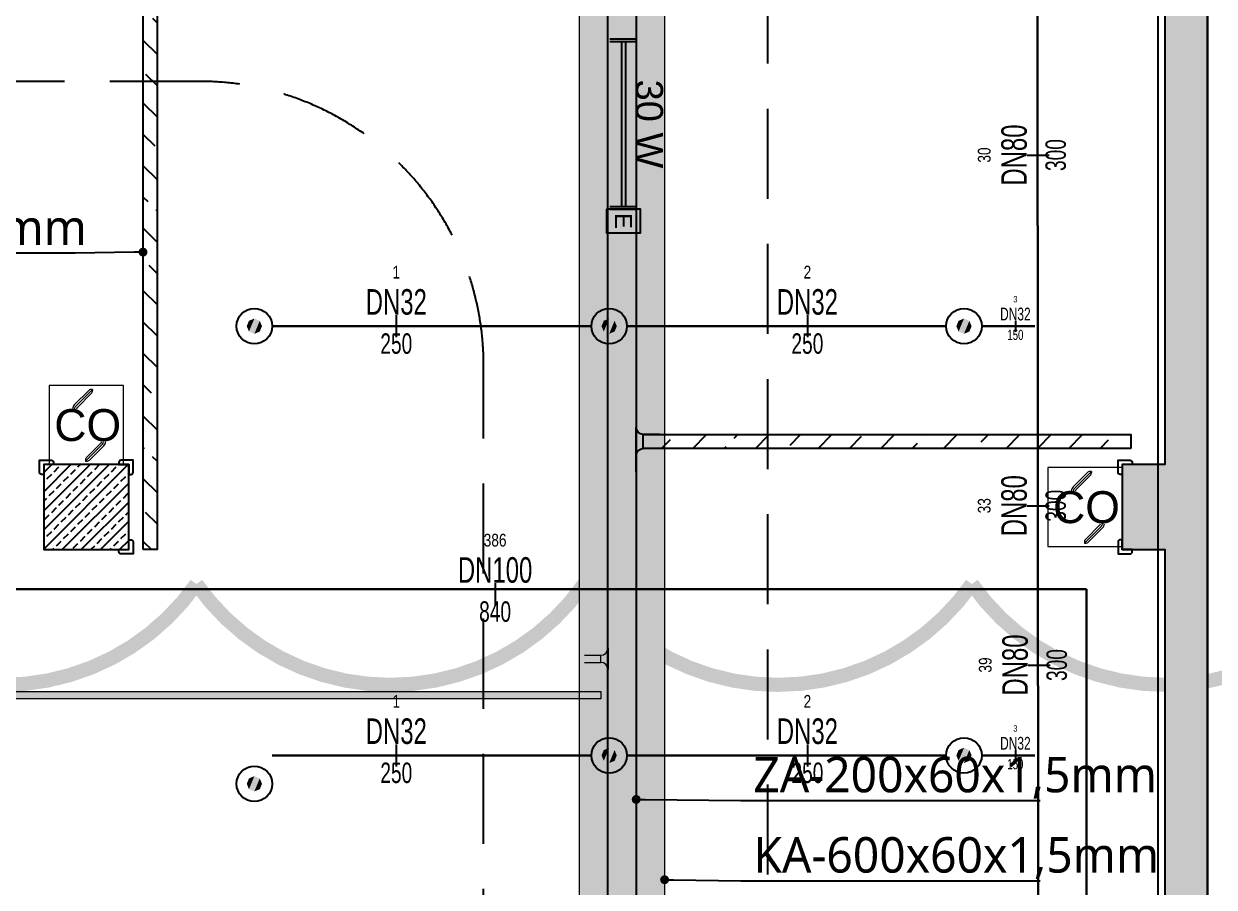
# Model space of a CAD drawing. Header units: millimetres. Extents: x -379292 to 1221486, y 92049 to 447512.
# Drawn here: x -119095 to -110707, y 245940 to 252025 of the extents above; entities that cross this region are included whole.
import ezdxf
from ezdxf import colors
from ezdxf.entities.mleader import LeaderData, LeaderLine
from ezdxf.enums import TextEntityAlignment as Align
from ezdxf.math import Vec2, Vec3

# ---------------------------------------------------------------- set-up
doc = ezdxf.new("R2010")
doc.units = ezdxf.units.MM
doc.linetypes.add('HIDDEN', pattern=[9.525, 6.35, -3.175])
for name, color, linetype in [('-M-YNGN-BORUID', 7, 'Continuous'), ('-M-YNGN-BORUUZUN', 7, 'Continuous'), ('-M-YNGN-BORUYUK', 7, 'Continuous'), ('-M-YNGN-SPR-YUK', 7, 'Continuous'), ('-M-YNGN-ZON2-CAP-', 7, 'Continuous'), ('-M-YNGN-ZON2-SPR-', 7, 'Continuous'), ('05_HATCH CONCRETE', 141, 'Continuous'), ('05_HATCH SOLID-2', 253, 'Continuous'), ('05_SYMBOL', 2, 'Continuous'), ('08_LAMP', 4, 'Continuous'), ('AIRONN ZONLAMA', 4, 'Continuous'), ('E_CT_ZA', 6, 'Continuous'), ('EYazı', 7, 'Continuous')]:
    doc.layers.add(name, color=color, linetype=linetype)
doc.layers.add('-M-YNGN-SPR-CAPCIZGI', color=188, linetype='Continuous', plot=False)
for name, color, linetype, lineweight in [('-M-YNGN-ZON2', 4, 'SP', 30), ('08_DEDECTOR', 3, 'Continuous', 9), ('E_CT_KA', 4, 'Continuous', 9), ('E_CT_KIRMIZI', 1, 'Continuous', 9)]:
    doc.layers.add(name, color=color, linetype=linetype, lineweight=lineweight)
doc.styles.add('CIZGI', font='tahoma.ttf', dxfattribs={"width": 0.8, "oblique": 20})
doc.styles.add('HCAD', font='HCAD.SHX', dxfattribs={"width": 0.8, "height": 0.2})
doc.styles.add('PIPESIZE', font='hcad.shx', dxfattribs={"width": 0.8})
doc.styles.add('SPR-NOT', font='romans.shx')
doc.styles.get("Standard").update_dxf_attribs({"font": 'segoeuil.ttf'})
doc.styles.add('YAZI-2', font='arial.ttf', dxfattribs={"height": 2})
doc.styles.add('YAZI-3', font='arial.ttf', dxfattribs={"height": 3})
doc.linetypes.add('SP', pattern='A,2,-0.1,["SP",CIZGI,S=0.14,R=0.2,X=0,Y=-0.07],-0.255', length=2.355)
pattern_1 = [(225, (905000, -3e-07), (67.351921, -67.351921), []), (225, (904932.65, -3e-07), (67.351921, -67.351921), [47.625, -23.8125])]

# ---------------------------------------------------------------- blocks, each defined once
blk = doc.blocks.new('bariyer')
at = {"color": 8, "ltscale": 25}
blk.add_lwpolyline([(0, -70), (15, -70, 0.414214), (30, -55), (30, 30), (-55, 30, 0.414214), (-70, 15), (-70, 0), (0, 0)], format="xyb", close=True, dxfattribs=at)
blk = doc.blocks.new('OtoParkBodrumKatMimari')
at = {"layer": '05_HATCH CONCRETE'}
h = blk.add_hatch(dxfattribs=at)
h.set_pattern_fill('ANSI33', color=8, scale=15, angle=180, style=0)
h.set_pattern_definition(pattern_1)
h.paths.add_polyline_path([(96200, 177300), (96200, 177000), (96800, 177000), (96800, 177300), (104600, 177300), (104600, 177000), (105200, 177000), (105200, 177300), (113000, 177300), (113000, 177000), (113600, 177000), (113600, 177300), (121400, 177300), (121400, 177000), (122000, 177000), (122000, 177300), (127400, 177300), (127400, 177000), (128000, 177000), (128000, 177300), (135000, 177300), (135000, 177000), (135300, 177000), (135300, 172100), (135000, 172100), (135000, 171500), (135300, 171500), (135300, 164100), (135000, 164100), (135000, 163500), (135300, 163500), (135300, 156100), (135000, 156100), (135000, 155500), (135300, 155500), (135300, 148100), (135000, 148100), (135000, 147500), (135300, 147500), (135300, 144600), (135000, 144600), (135000, 144000), (135600, 144000), (135600, 144300), (142600, 144300), (142600, 144000), (142900, 144000), (142900, 140100), (142600, 140100), (142600, 139500), (142900, 139500), (142900, 132100), (142600, 132100), (142600, 131500), (142900, 131500), (142900, 127950), (142600, 127950), (142600, 127350), (142900, 127350), (142900, 124300), (142600, 124300), (142600, 123300), (142900, 123300), (142900, 113800), (142600, 113800), (142600, 112800), (142700, 112800), (142700, 100050), (135550, 100050), (135550, 108100), (135050, 108100), (135050, 83500), (135550, 83500), (135550, 99800), (142700, 99800), (142700, 78800), (142600, 78800), (142600, 77800), (142900, 77800), (142900, 68100), (142600, 68100), (142600, 67500), (143200, 67500), (143200, 144600), (135600, 144600), (135600, 177600), (71000, 177600), (71000, 177000), (71600, 177000), (71600, 177300), (79400, 177300), (79400, 177000), (80000, 177000), (80000, 177300), (87800, 177300), (87800, 177000), (88400, 177000), (88400, 177300)])
h = blk.add_hatch(dxfattribs=at)
h.set_pattern_fill('ANSI33', color=8, scale=15, angle=180, style=0)
h.set_pattern_definition(pattern_1)
h.paths.add_polyline_path([(128000, 148100), (127400, 148100), (127400, 147500), (128000, 147500)])
at = {"color": 5}
for points in [[(135300, 155500), (135300, 148100), (135000, 148100), (135000, 147500), (135300, 147500), (135300, 144600), (135000, 144600), (135000, 144000), (135600, 144000), (135600, 144300), (142600, 144300), (142600, 144000), (142900, 144000), (142900, 140100), (142600, 140100), (142600, 139500), (142900, 139500), (142900, 132100)], [(143200, 67500), (143200, 144600), (135600, 144600), (135600, 177600), (71000, 177600)]]:
    blk.add_lwpolyline(points, dxfattribs=at)
blk.add_lwpolyline([(128000, 148100), (127400, 148100), (127400, 147500), (128000, 147500)], close=True, dxfattribs=at)
at = {"layer": '05_HATCH SOLID-2', "color": 251, "ltscale": 25}
blk.add_lwpolyline([(150500, -8770), (150500, 187430), (4700, 187430), (4700, 177600), (135600, 177600), (135600, 144600), (143200, 144600), (143200, 59700), (90240.2, -300), (70300, -300), (63119.3, 5880.5)], dxfattribs=at)
at = {"layer": '05_SYMBOL', "color": 252, "linetype": 'HIDDEN', "ltscale": 100}
blk.add_lwpolyline([(132500, 166800), (132500, 53048)], dxfattribs=at)
blk.add_lwpolyline([(17400, 138758.7, 0.414214), (19400, 136758.7), (128500, 136758.7, 0.414214), (130500, 138758.7), (130500, 148800, 0.414214), (128500, 150800), (19400, 150800, 0.414214), (17400, 148800), (17400, 138758.7)], format="xyb", dxfattribs=at)
at = {"layer": '05_SYMBOL', "color": 8, "xscale": -1}
for p in [(127400, 148100), (135000, 148100)]:
    blk.add_blockref('bariyer', p, dxfattribs=at)
at = {"layer": '05_SYMBOL', "color": 8}
blk.add_blockref('bariyer', (128000, 148100), dxfattribs=at)
at = {"layer": '05_SYMBOL', "color": 8, "xscale": -1, "rotation": 180}
blk.add_blockref('bariyer', (128000, 147500), dxfattribs=at)
at = {"layer": '05_SYMBOL', "color": 8, "rotation": 180}
blk.add_blockref('bariyer', (135000, 147500), dxfattribs=at)
blk = doc.blocks.new('SP-C-UP-12')
at = {"ltscale": 10}
blk.add_line((0, 0), (0, 0), dxfattribs=at)
at = {"color": 1, "linetype": 'Continuous'}
blk.add_circle((0, 0), 12.5, dxfattribs=at)
at = {"ltscale": 10}
for points in [[(-5.37, 0), (-3.8, 3.8), (-3.8, -3.8), (0, 5.37)], [(-3.8, -3.8), (0, 5.37), (0, -5.37), (3.8, 3.8)], [(0, -5.37), (3.8, 3.8), (3.8, -3.8), (5.37, 0)]]:
    blk.add_solid(points, dxfattribs=at)
at = {"layer": '-M-YNGN-SPR-YUK', "style": 'SPR-NOT', "width": 0.5, "flags": 9}
for tag, p in [('YUK', (0, 17.77)), ('CAP', (0, 14.42)), ('TIP', (0.2, 10.78))]:
    blk.add_attdef(tag, text='', height=2.5, dxfattribs=at).set_placement(p, align=Align.MIDDLE_CENTER)
blk = doc.blocks.new('SPRKL100')
at = {"layer": '-M-YNGN-SPR-CAPCIZGI'}
blk.add_line((0, 0.431), (0, -0.431), dxfattribs=at)
at = {"layer": '-M-YNGN-BORUID', "color": 0, "style": 'HCAD', "width": 0.8, "flags": 1}
blk.add_attdef('DIC', text='', height=0.4, dxfattribs=at).set_placement((0, -1.693), align=Align.CENTER)
at = {"layer": '-M-YNGN-BORUUZUN', "color": 0, "style": 'HCAD', "width": 0.7}
blk.add_attdef('BOY', text='', height=0.8, dxfattribs=at).set_placement((0, -1.08), align=Align.CENTER)
at = {"layer": '-M-YNGN-BORUYUK', "color": 6, "style": 'PIPESIZE', "width": 0.8}
blk.add_attdef('YUK', text='', height=0.5, dxfattribs=at).set_placement((0, 1.866), align=Align.CENTER)
at = {"color": 0, "style": 'PIPESIZE', "width": 0.7}
blk.add_attdef('CAP', text='', height=1, dxfattribs=at).set_placement((0, 0.45), align=Align.CENTER)
blk = doc.blocks.new('A$C69E5DB5D')
at = {"layer": '-M-YNGN-ZON2', "ltscale": 500}
for p, q in [((-428.75, -1882.58), (-432.44, 3215.67)), ((-744.94, 517.42), (-969.94, 517.42)), ((-494.94, 517.42), (-719.94, 517.42)), ((-469.94, 517.42), (-432.44, 517.42)), ((-5973.4, 332.14), (-396.1, 332.14)), ((-396.1, -37.34), (-396.1, 332.14)), ((-744.94, 214.92), (-969.94, 214.92)), ((-494.94, 214.92), (-719.94, 214.92)), ((-469.94, 214.92), (-432.44, 214.92))]:
    blk.add_line(p, q, dxfattribs=at)
at = {"layer": '-M-YNGN-ZON2-CAP-', "xscale": 18.00000000000004, "yscale": 18.00000000000004, "zscale": 18.00000000000004, "rotation": 90}
for p, values in [((-430.08, 638.02), {'YUK': '30', 'CAP': 'DN80', 'BOY': '300'}), ((-430.08, 390.89), {'YUK': '33', 'CAP': 'DN80', 'BOY': '300'}), ((-429.36, 278.63), {'YUK': '39', 'CAP': 'DN80', 'BOY': '300'})]:
    blk.add_blockref('SPRKL100', p, dxfattribs=at).add_auto_attribs(values)
at = {"layer": '-M-YNGN-ZON2-CAP-'}
for p, xscale, yscale, zscale, values in [((-882.44, 517.42), 18, 18, 18, {'YUK': '1', 'CAP': 'DN32', 'BOY': '250'}), ((-592.78, 517.42), 18, 18, 18, {'YUK': '2', 'CAP': 'DN32', 'BOY': '250'}), ((-446.22, 517.42), 9, 9, 9, {'YUK': '3', 'CAP': 'DN32', 'BOY': '150'}), ((-812.82, 328.53), 18.00000000000002, 18.00000000000002, 18.00000000000002, {'YUK': '386', 'CAP': 'DN100', 'BOY': '840'}), ((-882.44, 214.92), 18, 18, 18, {'YUK': '1', 'CAP': 'DN32', 'BOY': '250'}), ((-592.78, 214.92), 18, 18, 18, {'YUK': '2', 'CAP': 'DN32', 'BOY': '250'}), ((-446.22, 214.92), 9, 9, 9, {'YUK': '3', 'CAP': 'DN32', 'BOY': '150'})]:
    blk.add_blockref('SPRKL100', p, dxfattribs=dict(at, xscale=xscale, yscale=yscale, zscale=zscale)).add_auto_attribs(values)
at = {"layer": '-M-YNGN-ZON2-SPR-'}
for p in [(-982.44, 517.42), (-732.44, 517.42), (-482.44, 517.42), (-732.44, 214.92), (-482.44, 214.92), (-982.44, 194.92)]:
    blk.add_blockref('SP-C-UP-12', p, dxfattribs=at)
blk = doc.blocks.new('*U673')
h = blk.add_hatch()
h.set_pattern_fill('ANSI33', color=0, scale=50, angle=1, style=0)
h.paths.add_polyline_path([(-115493.9, 200), (1092.8, 200), (1092.8, 0), (-115493.9, 0)])
at = {"color": 0}
blk.add_lwpolyline([(-115493.9, 200), (1092.8, 200), (1092.8, 0), (-115493.9, 0)], close=True, dxfattribs=at)
at = {"ltscale": 25, "flags": 1}
for tag, p in [('YUKSEKLIK', (-228.6, -148.7)), ('KALINLIK', (-228.6, -213.3))]:
    blk.add_attdef(tag, p, '', height=50, dxfattribs=at)
blk = doc.blocks.new('*U720')
h = blk.add_hatch()
h.set_pattern_fill('ANSI33', color=0, scale=50, angle=1, style=0)
h.paths.add_polyline_path([(-71173.4, 600), (45488.7, 600), (45488.7, 0), (-71173.4, 0)])
at = {"color": 0}
blk.add_lwpolyline([(-71173.4, 600), (45488.7, 600), (45488.7, 0), (-71173.4, 0)], close=True, dxfattribs=at)
at = {"ltscale": 25, "flags": 1}
for tag, p in [('YUKSEKLIK', (-228.6, -148.7)), ('KALINLIK', (-228.6, -213.3))]:
    blk.add_attdef(tag, p, '', height=50, dxfattribs=at)
blk = doc.blocks.new('*U764')
h = blk.add_hatch()
h.set_pattern_fill('ANSI33', color=0, scale=50, angle=1, style=0)
h.paths.add_polyline_path([(-1850.7, 50), (56834.3, 50), (56834.3, 0), (-1850.7, 0)])
at = {"color": 0}
blk.add_lwpolyline([(-1850.7, 50), (56834.3, 50), (56834.3, 0), (-1850.7, 0)], close=True, dxfattribs=at)
at = {"ltscale": 25, "flags": 1}
for tag, p in [('YUKSEKLIK', (-228.6, -148.7)), ('KALINLIK', (-228.6, -213.3))]:
    blk.add_attdef(tag, p, '', height=50, dxfattribs=at)
blk = doc.blocks.new('*U272')
at = {"color": 0}
for p, q in [((-164, 164), (-50, 164)), ((-50, 164), (-50, 167)), ((-50, 167), (100, 167)), ((0, 0), (0, 114)), ((50, 114), (0, 114)), ((50, 0), (50, 114)), ((100, 167), (100, 164)), ((214, 164), (100, 164))]:
    blk.add_line(p, q, dxfattribs=at)
for centre, start, end in [((-50, 114), 0, 90), ((100, 114), 90, 180)]:
    blk.add_arc(centre, 50, start, end, dxfattribs=at)
blk = doc.blocks.new('*U864')
h = blk.add_hatch()
h.set_pattern_fill('ANSI33', color=0, scale=50, angle=1, style=0)
h.paths.add_polyline_path([(-4413.1, 100), (-219.7, 100), (-219.7, 0), (-4413.1, 0)])
at = {"color": 0}
blk.add_lwpolyline([(-4413.1, 100), (-219.7, 100), (-219.7, 0), (-4413.1, 0)], close=True, dxfattribs=at)
at = {"ltscale": 25, "flags": 1}
for tag, p in [('YUKSEKLIK', (-228.6, -148.7)), ('KALINLIK', (-228.6, -213.3))]:
    blk.add_attdef(tag, p, '', height=50, dxfattribs=at)
blk = doc.blocks.new('*U891')
h = blk.add_hatch()
h.set_pattern_fill('ANSI33', color=0, scale=50, angle=1, style=0)
h.paths.add_polyline_path([(-2984, 100), (451.8, 100), (451.8, 0), (-2984, 0)])
at = {"color": 0}
blk.add_lwpolyline([(-2984, 100), (451.8, 100), (451.8, 0), (-2984, 0)], close=True, dxfattribs=at)
at = {"ltscale": 25, "flags": 1}
for tag, p in [('YUKSEKLIK', (-228.6, -148.7)), ('KALINLIK', (-228.6, -213.3))]:
    blk.add_attdef(tag, p, '', height=50, dxfattribs=at)
blk = doc.blocks.new('*U389')
at = {"color": 0}
for p, q in [((-164, 164), (-50, 164)), ((-50, 164), (-50, 167)), ((-50, 167), (150, 167)), ((0, 0), (0, 114)), ((100, 114), (0, 114)), ((100, 0), (100, 114)), ((150, 167), (150, 164)), ((264, 164), (150, 164))]:
    blk.add_line(p, q, dxfattribs=at)
for centre, start, end in [((-50, 114), 0, 90), ((150, 114), 90, 180)]:
    blk.add_arc(centre, 50, start, end, dxfattribs=at)
blk = doc.blocks.new('_DOT')
at = {"color": 0, "linetype": 'ByBlock'}
blk.add_line((-0.5, 0), (-1, 0), dxfattribs=at)
at = {"color": 0, "linetype": 'ByBlock', "const_width": 0.5}
blk.add_lwpolyline([(-0.25, 0, 1), (0.25, 0, 1)], format="xyb", close=True, dxfattribs=at)
blk = doc.blocks.new('40 W SIVA ÜSTÜ ETANJ LED E 50')
at = {"layer": '08_LAMP'}
for p, q in [((-625, -100), (-625, 100)), ((-605, -100), (-605, 100)), ((605, -100), (605, 100)), ((625, -100), (625, 100)), ((-605, 15), (605, 15)), ((-605, -15), (605, -15))]:
    blk.add_line(p, q, dxfattribs=at)
blk.add_lwpolyline([(625, -125), (800, -125), (800, 125), (625, 125)], close=True, dxfattribs=at)
at = {"layer": '08_LAMP', "color": 2, "style": 'YAZI-2'}
blk.add_text('30 W', height=200, dxfattribs=at).set_placement((0, 90), align=Align.CENTER)
blk.add_text('E', height=125, dxfattribs=at).set_placement((712.5, 0), align=Align.MIDDLE)
blk = doc.blocks.new('CO 250')
at = {"layer": '08_DEDECTOR'}
for p, q in [((17, 242.9), (-84.1, 141.8)), ((44.7, 251), (-74.3, 132)), ((36.6, 223.3), (-64.5, 122.2)), ((44.7, 249.8), (44.7, 242.9)), ((114.1, -136), (-4.8, -255)), ((104.4, -126.2), (3.3, -227.3)), ((123.9, -145.8), (22.9, -246.9)), ((-4.8, -246.9), (-4.8, -255)), ((-4.8, -255), (3.3, -255))]:
    blk.add_line(p, q, dxfattribs=at)
at = {"layer": '08_DEDECTOR', "ltscale": 25}
blk.add_lwpolyline([(-262.5, 278.4), (-262.5, -278.4), (262.5, -278.4), (262.5, 278.4)], close=True, dxfattribs=at)
at = {"layer": '08_DEDECTOR'}
for centre, radius, start, end in [((36.6, 223.3), 27.7, 72.96875, 135), ((17, 242.9), 27.7, 315, 0), ((-54.7, 112.4), 41.6, 135, 180), ((-54.7, 112.4), 27.7, 135, 180), ((-54.7, 112.4), 13.9, 135, 180), ((94.6, -116.4), 13.9, 315, 350.41117), ((94.6, -116.4), 27.7, 315, 355.2224), ((94.6, -116.4), 41.6, 315, 356.81699), ((22.9, -246.9), 27.7, 135, 180), ((3.3, -227.3), 27.7, 270, 315)]:
    blk.add_arc(centre, radius, start, end, dxfattribs=at)
at = {"layer": '08_DEDECTOR', "color": 3, "style": 'YAZI-3'}
blk.add_text('CO', height=225, dxfattribs=at).set_placement((-225.5, -113.1))

msp = doc.modelspace()

# ---------------------------------------------------------------- block references
at = {"color": 8}
msp.add_blockref('OtoParkBodrumKatMimari', (-246354.8, 100818.8), dxfattribs=at)

# ---------------------------------------------------------------- next in the draw order: linework, layer by layer
at = {"color": 30, "const_width": 100}
msp.add_lwpolyline([(-98755.3, 248077.1, -0.520567), (-101487.2, 248077.1, -0.520567), (-104219.1, 248077.1, -0.520567), (-106951, 248077.1, -0.520567), (-109682.9, 248077.1, -0.520567), (-112414.7, 248077.1, -0.520567), (-115146.6, 248077.1, -0.520567), (-117878.5, 248077.1, -0.520567), (-120610.4, 248077.1, -0.520567), (-123342.3, 248077.1, -0.520567), (-126074.2, 248077.1, -0.520567), (-128806.1, 248077.1, -0.520567), (-131538, 248077.1, -0.520567), (-134269.9, 248077.1, -0.520567), (-137001.8, 248077.1, -0.520567), (-139733.7, 248077.1, -0.520567), (-142465.6, 248077.1, -0.520567)], format="xyb", dxfattribs=at)
at = {"layer": 'AIRONN ZONLAMA', "color": 2, "ltscale": 25}
msp.add_lwpolyline([(-157954.6, 278134.6), (-121654.6, 278134.6), (-121654.6, 271634.6), (-111104.6, 271634.6), (-111104.6, 245070.5), (-111004.6, 235534.6), (-103454.6, 235534.6), (-103454.6, 232934.6), (-103754.6, 232934.6), (-103754.6, 232334.6), (-103454.6, 232334.6), (-103454.6, 228784.6), (-103754.6, 228784.6), (-103754.6, 228184.6), (-103454.6, 228184.6), (-103454.6, 225134.6), (-103754.6, 225134.6), (-103754.6, 224134.6), (-103454.6, 224134.6), (-103454.6, 214634.6)], dxfattribs=at)

# ---------------------------------------------------------------- next in the draw order: block references
at = {"layer": '-M-YNGN-ZON2', "ltscale": 25, "xscale": 10, "yscale": 10, "zscale": 10}
msp.add_blockref('A$C69E5DB5D', (-107645.9, 244719.5), dxfattribs=at)
at = {"layer": '08_DEDECTOR'}
for p in [(-118654.8, 249197.2), (-111617.3, 248618.8)]:
    msp.add_blockref('CO 250', p, dxfattribs=at)
at = {"layer": '08_LAMP', "xscale": 0.96, "yscale": 0.96, "zscale": 0.96, "rotation": 270}
msp.add_blockref('40 W SIVA ÜSTÜ ETANJ LED E 50', (-114869.5, 251318.8), dxfattribs=at)
at = {"layer": 'E_CT_KA', "color": 6, "rotation": 270}
msp.add_blockref('*U720', (-115179.8, 198889.2), dxfattribs=at)
at = {"layer": 'E_CT_KIRMIZI', "color": 2, "rotation": 270}
msp.add_blockref('*U272', (-115143.8, 247574.2), dxfattribs=at)
at = {"layer": 'E_CT_KIRMIZI', "color": 1, "rotation": 180}
msp.add_blockref('*U764', (-116880.6, 247318.6), dxfattribs=at)
at = {"layer": 'E_CT_ZA', "color": 30, "rotation": 90}
msp.add_blockref('*U673', (-114779.8, 268969.8), dxfattribs=at)
at = {"layer": 'E_CT_ZA', "color": 112}
for name, p, rotation in [('*U864', (-118154.8, 252731.9), 90), ('*U891', (-114278.1, 249131.4), 180)]:
    msp.add_blockref(name, p, dxfattribs=dict(at, rotation=rotation))
at = {"layer": 'E_CT_ZA', "color": 2, "xscale": -1, "rotation": 89.99999999999997}
msp.add_blockref('*U389', (-114615.8, 249131.4), dxfattribs=at)

# ---------------------------------------------------------------- next in the draw order: leaders
at = {"layer": 'EYazı', "color": 7}
ml = msp.add_multileader_mtext('Standard', dxfattribs=at)
ml.set_content('ZA-100x60x1,5mm', color=7)
ml.set_leader_properties(color=1)
ml.set_arrow_properties(name='DOT')
ml.build(insert=Vec2(0, 0))
ml.multileader.update_dxf_attribs({"text_left_attachment_type": 6, "text_right_attachment_type": 6, "dogleg_length": 50, "arrow_head_size": 62.5})
ctx = ml.context
ctx.base_point, ctx.char_height, ctx.arrow_head_size, ctx.landing_gap_size, ctx.plane_origin = Vec3(-121519.2, 250408.8), 250, 62.5, 25, Vec3(-119706.9, 250365.1)
ctx.left_attachment, ctx.right_attachment = 6, 6
notes = []
notes.append((ctx, [(0, (1, 1, 0), (-118732.2, 250408.8), (-1, 0), 62.5, [(0, [(-118254.8, 250415.5)], 0, [])])]))
ctx.mtext.insert, ctx.mtext.width, ctx.mtext.defined_height, ctx.mtext.line_spacing_style, ctx.mtext.flow_direction = Vec3(-121494.2, 250715.5), 2000, 439.9, 2, 5
ml = msp.add_multileader_mtext('Standard', dxfattribs=at)
ml.set_content('ZA-200x60x1,5mm', color=7)
ml.set_leader_properties(color=1)
ml.set_arrow_properties(name='DOT')
ml.build(insert=Vec2(0, 0))
ml.multileader.update_dxf_attribs({"text_left_attachment_type": 6, "text_right_attachment_type": 6, "dogleg_length": 50, "arrow_head_size": 62.5})
ctx = ml.context
ctx.base_point, ctx.char_height, ctx.arrow_head_size, ctx.landing_gap_size, ctx.plane_origin = Vec3(-113979.4, 246552), 250, 62.5, 25, Vec3(-111786.2, 246508.3)
ctx.left_attachment, ctx.right_attachment = 6, 6
notes.append((ctx, [(0, (1, 1, 0), (-114041.9, 246552), (1, 0), 62.5, [(0, [(-114779.8, 246558.7)], 0, [])])]))
ctx.mtext.insert, ctx.mtext.width, ctx.mtext.defined_height, ctx.mtext.line_spacing_style, ctx.mtext.flow_direction = Vec3(-113954.4, 246858.7), 2000, 439.9, 2, 5
ml = msp.add_multileader_mtext('Standard', dxfattribs=at)
ml.set_content('KA-600x60x1,5mm', color=7)
ml.set_leader_properties(color=1)
ml.set_arrow_properties(name='DOT')
ml.build(insert=Vec2(0, 0))
ml.multileader.update_dxf_attribs({"text_left_attachment_type": 6, "text_right_attachment_type": 6, "dogleg_length": 50, "arrow_head_size": 62.5})
ctx = ml.context
ctx.base_point, ctx.char_height, ctx.arrow_head_size, ctx.landing_gap_size, ctx.plane_origin = Vec3(-113979.4, 245986), 250, 62.5, 25, Vec3(-111786.2, 245942.3)
ctx.left_attachment, ctx.right_attachment = 6, 6
notes.append((ctx, [(0, (1, 1, 0), (-114041.9, 245986), (1, 0), 62.5, [(0, [(-114579.8, 245992.7)], 0, [])])]))
ctx.mtext.insert, ctx.mtext.width, ctx.mtext.defined_height, ctx.mtext.line_spacing_style, ctx.mtext.flow_direction = Vec3(-113954.4, 246292.7), 2000, 439.9, 2, 5
for ctx, leaders in notes:
    for number, flags, end, landing, length, lines in leaders:
        leader = LeaderData()
        leader.index, (leader.has_last_leader_line, leader.has_dogleg_vector, leader.attachment_direction) = number, flags
        leader.last_leader_point, leader.dogleg_vector, leader.dogleg_length = Vec3(end), Vec3(landing), length
        for number, points, colour, breaks in lines:
            line = LeaderLine()
            line.index, line.vertices, line.color, line.breaks = number, Vec3.list(points), colors.encode_raw_color(colour), breaks
            leader.lines.append(line)
        ctx.leaders.append(leader)

doc.saveas('drawing.dxf')
